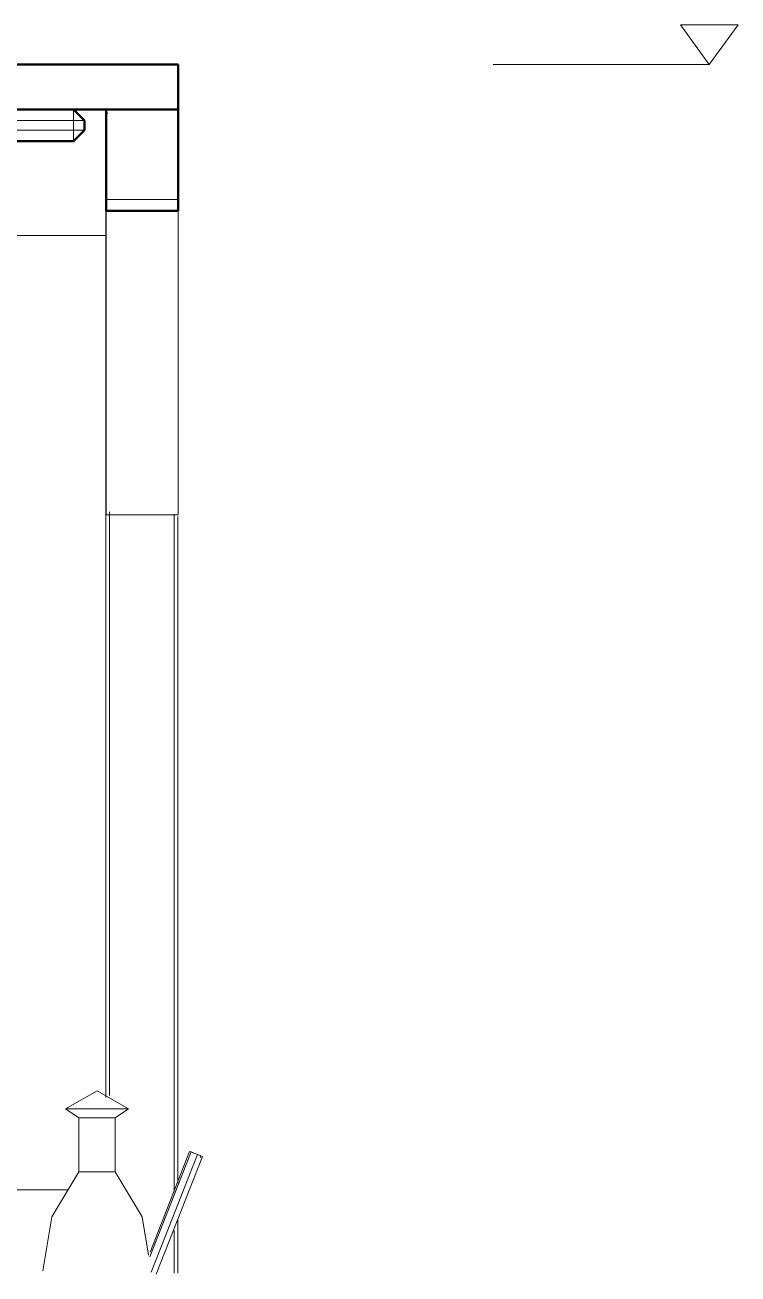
# Model space of a CAD drawing. Header units: metres. Extents: x 10 to 831, y 10 to 584.
# Drawn here: x 371.5 to 411.1, y 170.3 to 239.7 of the extents above; entities that cross this region are included whole.
import ezdxf

# ---------------------------------------------------------------- set-up
doc = ezdxf.new("R2010")
doc.units = ezdxf.units.M
for name, color, linetype, lineweight in [('CUT', 7, 'Continuous', 50), ('DIM', 1, 'Continuous', 13), ('VIS', 8, 'Continuous', 13)]:
    doc.layers.add(name, color=color, linetype=linetype, lineweight=lineweight)

msp = doc.modelspace()

# ---------------------------------------------------------------- linework, layer by layer
at = {"layer": 'CUT'}
for p, q in [((380, 237.5), (311.5, 237.5)), ((380, 235), (380, 237.5)), ((311.5, 235), (380, 235)), ((364, 235), (374.2, 235)), ((374.2, 235), (374.8, 234.4)), ((376, 233.109), (376, 235)), ((376, 235), (380, 235)), ((380, 235), (380, 233.109)), ((374.8, 233.85), (374.2, 233.25)), ((374.8, 234.4), (374.8, 233.85)), ((374.2, 233.25), (364, 233.25)), ((376, 232.084), (376, 233.109)), ((380, 233.109), (380, 232.084)), ((376, 229.372), (376, 232.084)), ((380, 232.084), (380, 229.372)), ((380, 229.372), (376, 229.372))]:
    msp.add_line(p, q, dxfattribs=at)
at = {"layer": 'DIM'}
msp.add_line((397.5, 237.5), (409.5, 237.5), dxfattribs=at)
msp.add_lwpolyline([(407.9, 239.7), (411.1, 239.7), (409.5, 237.5), (407.9, 239.7)], dxfattribs=at)
at = {"layer": 'VIS'}
for p, q in [((380, 237.5), (311.5, 237.5)), ((380, 237.5), (311.5, 237.5)), ((380, 237.5), (380, 237.5)), ((380, 235), (380, 237.5)), ((380, 235), (380, 237.5)), ((380, 235), (311.5, 235)), ((364, 235), (374.2, 235)), ((374.2, 235), (364, 235)), ((374.2, 235), (374.8, 234.4)), ((374.2, 234.4), (374.2, 235)), ((374.2, 235), (374.2, 235)), ((374.8, 234.4), (374.2, 235)), ((374.229, 235), (376.111, 235)), ((374.241, 235), (375.993, 235)), ((374.8, 234.4), (374.5, 234.7)), ((374.8, 234.4), (374.5, 234.7)), ((374.6, 234.6), (374.8, 234.4)), ((374.6, 234.6), (374.8, 234.4)), ((375.993, 235), (375.993, 235)), ((375.993, 228), (375.993, 235)), ((375.993, 234.8), (376.093, 234.8)), ((375.993, 234.8), (375.993, 180.125)), ((376, 235), (376, 230)), ((376, 235), (376, 235)), ((376, 235), (380, 235)), ((376, 230), (376, 235)), ((376, 235), (376, 235)), ((376, 235), (380, 235)), ((376, 235), (380, 235)), ((376, 235), (376, 233.109)), ((380, 235), (379.867, 235)), ((380, 230), (380, 235)), ((380, 214.75), (380, 235)), ((380, 235), (380, 235)), ((380, 235), (380, 230)), ((380, 235), (380, 235)), ((380, 235), (380, 235)), ((380, 235), (380, 233.109)), ((374.2, 234.4), (364, 234.4)), ((364, 233.85), (374.2, 233.85)), ((374.8, 234.4), (374.2, 234.4)), ((374.2, 233.85), (374.2, 234.4)), ((374.2, 233.25), (374.2, 233.85)), ((374.2, 233.85), (374.8, 233.85)), ((374.8, 233.85), (374.2, 233.25)), ((374.8, 233.85), (374.2, 233.25)), ((374.8, 233.85), (374.5, 233.55)), ((374.8, 233.85), (374.5, 233.55)), ((374.6, 233.65), (374.8, 233.85)), ((374.6, 233.65), (374.8, 233.85)), ((374.8, 234.4), (374.7, 234.4)), ((374.8, 234.4), (374.7, 234.4)), ((374.8, 233.85), (374.7, 233.85)), ((374.8, 233.85), (374.7, 233.85)), ((374.8, 234.4), (374.8, 234.4)), ((374.8, 234.4), (374.8, 233.85)), ((374.8, 233.85), (374.8, 234.4)), ((374.8, 234.4), (374.8, 233.85)), ((374.8, 234.4), (374.8, 234.4)), ((374.8, 234.4), (374.8, 234.4)), ((374.8, 234.4), (374.8, 233.85)), ((374.8, 233.85), (374.8, 234.4)), ((374.8, 233.85), (374.8, 234.4)), ((374.8, 233.85), (374.8, 233.85)), ((374.8, 233.85), (374.8, 233.85)), ((374.8, 233.85), (374.8, 233.85)), ((374.2, 233.25), (364, 233.25)), ((374.2, 233.25), (364, 233.25)), ((374.2, 233.25), (374.2, 233.25)), ((376, 232.084), (376, 233.109)), ((380, 232.084), (380, 233.109)), ((376, 229.372), (376, 232.084)), ((380, 232.084), (380, 229.372)), ((376, 230), (380, 230)), ((376, 230), (380, 230)), ((376, 230), (376, 229.372)), ((380, 229.372), (380, 230)), ((380, 230), (380, 228.628)), ((376, 229.372), (380, 229.372)), ((376, 228.628), (376, 229.353)), ((376, 227.172), (376, 228.628)), ((380, 228.628), (380, 227.172)), ((375.993, 228), (353.084, 228)), ((370.493, 228), (375.993, 228)), ((375.993, 228), (375.993, 228)), ((375.993, 180.275), (375.993, 228)), ((376, 225.632), (376, 227.172)), ((380, 227.172), (380, 225.632)), ((376, 224.008), (376, 225.632)), ((380, 225.632), (380, 224.008)), ((376, 222.3), (376, 224.008)), ((380, 224.008), (380, 222.3)), ((376, 220.508), (376, 222.3)), ((380, 222.3), (380, 220.508)), ((376, 218.632), (376, 220.508)), ((380, 220.508), (380, 218.632)), ((376, 216.672), (376, 218.632)), ((380, 218.632), (380, 216.672)), ((376, 214.628), (376, 216.672)), ((380, 216.672), (380, 214.628)), ((376, 212.5), (376, 214.628)), ((380, 214.628), (380, 212.5)), ((376, 212.5), (380, 212.5)), ((376.193, 180.25), (376.193, 212.655)), ((379.793, 212.529), (379.793, 174.87)), ((379.993, 175.496), (379.993, 212.404)), ((380, 212.5), (380, 212.625)), ((379.993, 212.279), (379.993, 175.371)), ((373.75, 179.5), (375.5, 180.5)), ((375.5, 180.5), (377.25, 179.5)), ((374.5, 179), (373.75, 179.5)), ((373.75, 179.5), (373.78, 179.5)), ((373.81, 179.5), (373.75, 179.5)), ((373.985, 179.5), (373.81, 179.5)), ((374.263, 179.5), (373.985, 179.5)), ((374.625, 179.5), (374.263, 179.5)), ((374.5, 176), (374.5, 179)), ((374.5, 179), (374.517, 179)), ((374.534, 179), (374.5, 179)), ((374.634, 179), (374.534, 179)), ((375.047, 179.5), (374.625, 179.5)), ((374.793, 179), (374.634, 179)), ((375, 179), (374.793, 179)), ((375.241, 179), (375, 179)), ((375.5, 179.5), (375.047, 179.5)), ((375.5, 179), (375.241, 179)), ((375.953, 179.5), (375.5, 179.5)), ((375.759, 179), (375.5, 179)), ((376, 179), (375.759, 179)), ((376.375, 179.5), (375.953, 179.5)), ((376.207, 179), (376, 179)), ((376.366, 179), (376.207, 179)), ((376.466, 179), (376.366, 179)), ((376.738, 179.5), (376.375, 179.5)), ((376.5, 179), (376.466, 179)), ((377.25, 179.5), (376.5, 179)), ((376.5, 179), (376.5, 176)), ((377.016, 179.5), (376.738, 179.5)), ((377.19, 179.5), (377.016, 179.5)), ((377.25, 179.5), (377.19, 179.5)), ((378.436, 171.274), (380.728, 177.107)), ((378.444, 171.54), (380.644, 177.14)), ((378.517, 170.434), (381.084, 176.967)), ((380.644, 177.14), (380.728, 177.107)), ((380.644, 177.14), (380.763, 177.093)), ((380.728, 177.107), (381.084, 176.967)), ((380.728, 177.107), (380.885, 177.046)), ((381.084, 176.967), (381.356, 176.86)), ((381.273, 176.893), (381.095, 176.963)), ((381.119, 176.953), (381.356, 176.86)), ((378.789, 170.327), (381.356, 176.86)), ((381.273, 176.893), (381.227, 176.776)), ((381.356, 176.86), (381.273, 176.893)), ((373, 173.5), (374.5, 176)), ((374.5, 176), (374.517, 176)), ((374.534, 176), (374.5, 176)), ((374.634, 176), (374.534, 176)), ((374.793, 176), (374.634, 176)), ((375, 176), (374.793, 176)), ((375.241, 176), (375, 176)), ((375.5, 176), (375.241, 176)), ((375.759, 176), (375.5, 176)), ((376, 176), (375.759, 176)), ((376.207, 176), (376, 176)), ((376.366, 176), (376.207, 176)), ((376.466, 176), (376.366, 176)), ((376.5, 176), (376.466, 176)), ((376.5, 176), (378, 173.5)), ((318.407, 175), (373.865, 175)), ((373.898, 175), (370.493, 175)), ((372.5, 170.5), (373, 173.5)), ((378, 173.5), (378.354, 171.375)), ((379.793, 172.744), (379.793, 170.366)), ((379.993, 170.492), (379.993, 173.369)), ((379.993, 173.244), (379.993, 170.366))]:
    msp.add_line(p, q, dxfattribs=at)

doc.saveas('drawing.dxf')
